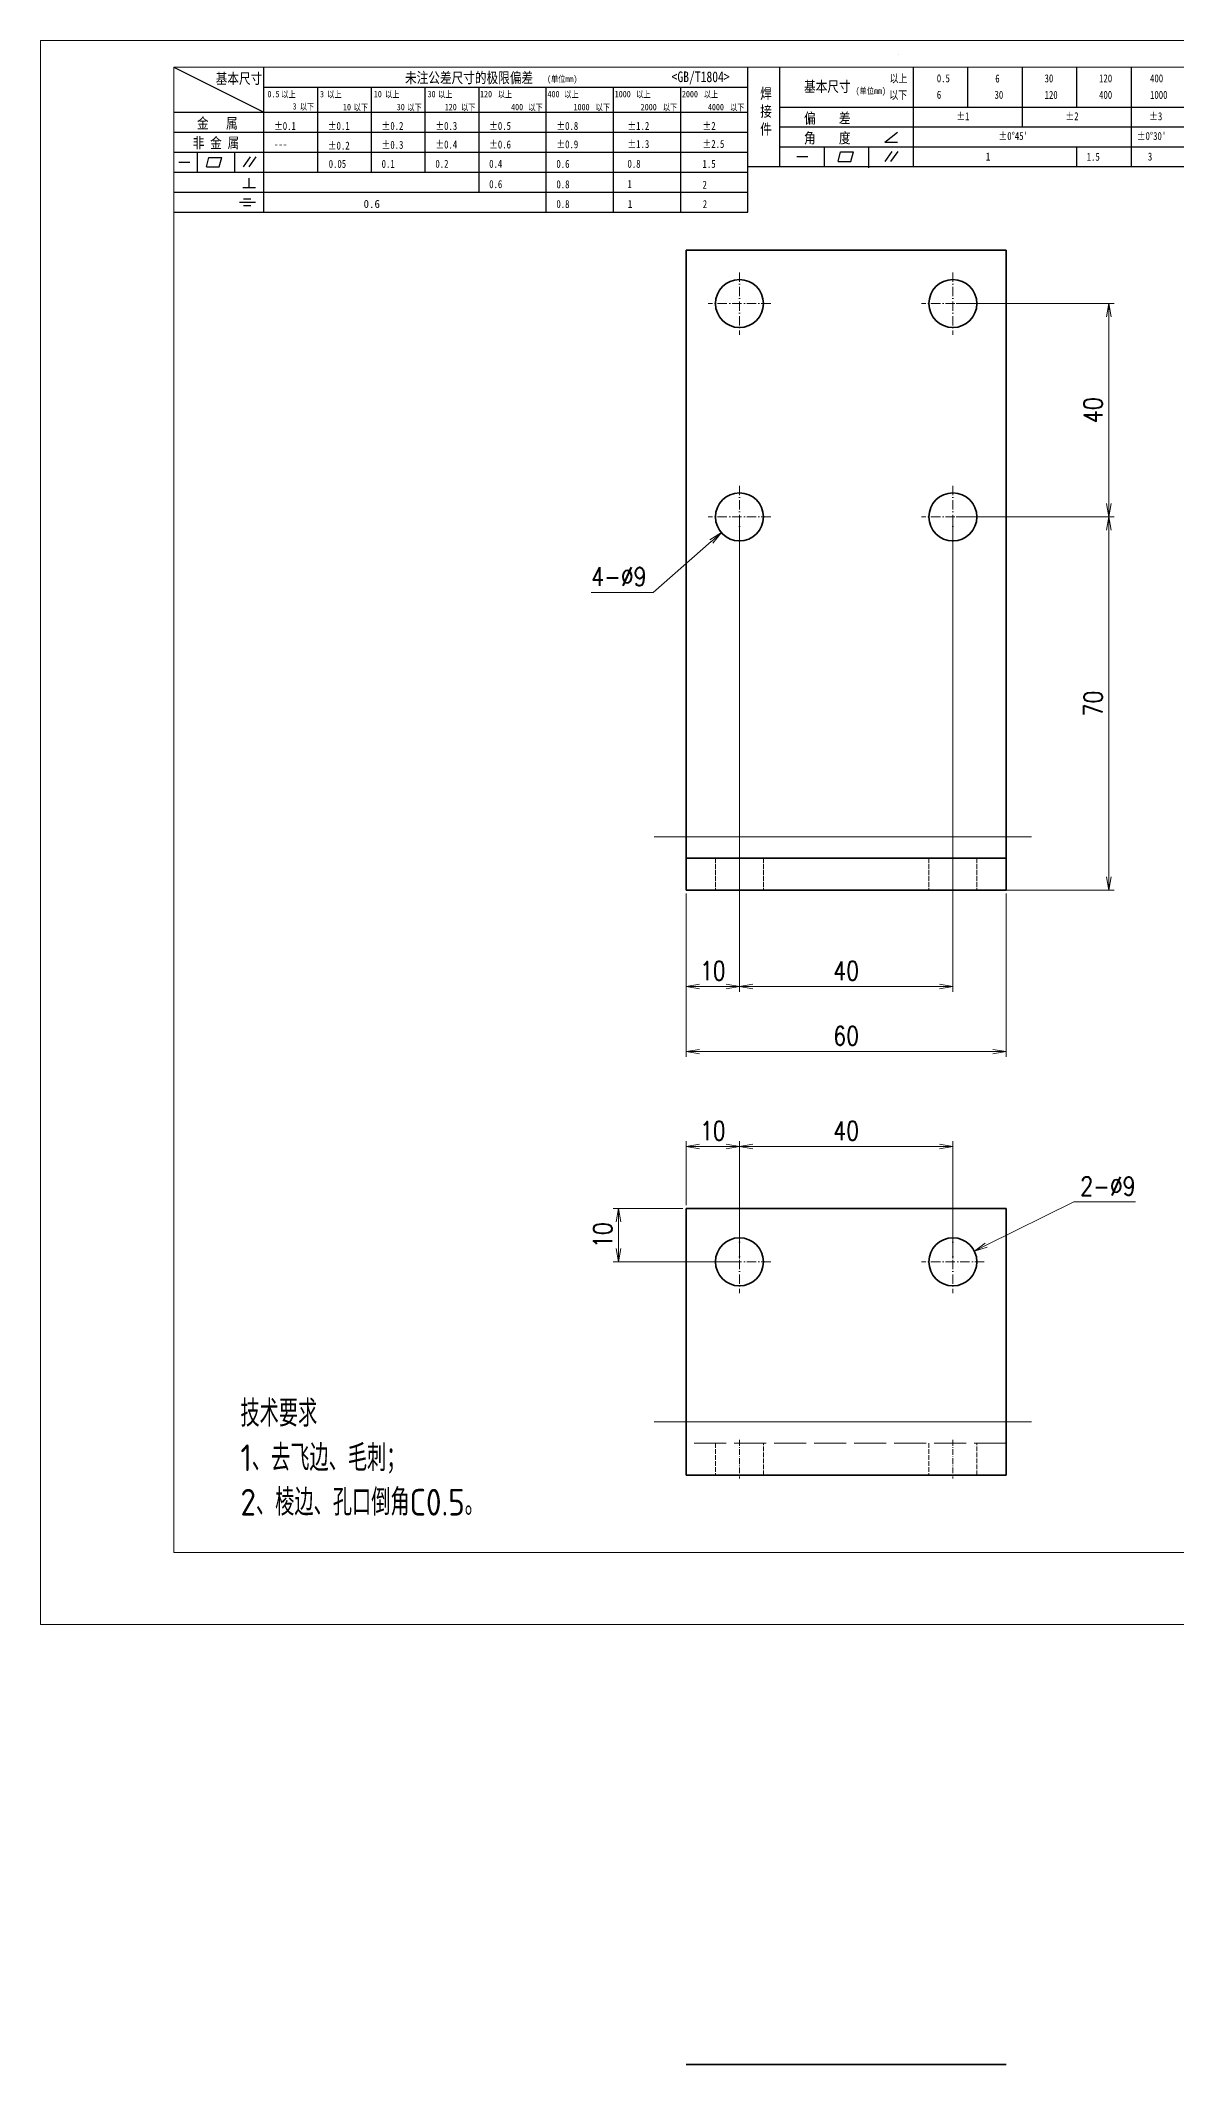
# Model space of a CAD drawing. Header units: millimetres. Extents: x -52562 to 104182, y -50696 to 39826.
# Drawn here: x -50330.8 to -50117.8, y 38792.3 to 39171.8 of the extents above; entities that cross this region are included whole.
import ezdxf

# ---------------------------------------------------------------- set-up
doc = ezdxf.new("R2010")
doc.units = ezdxf.units.MM
doc.header["$LTSCALE"] = 0.5
doc.linetypes.add('DASHDOT', pattern=[18.5, 12, -3, 0.5, -3])
doc.linetypes.add('DASHED', pattern=[15, 12, -3])
doc.layers.add('图\\M+19E79\\M+195B6\\M+18E9A', color=7, linetype='Continuous')
for name, color, linetype, lineweight in [('图框', 7, 'Continuous', 18), ('标注线', 3, 'Continuous', 18), ('细实线', 3, 'Continuous', 18)]:
    doc.layers.add(name, color=color, linetype=linetype, lineweight=lineweight)
doc.layers.add('打印', color=7, linetype='Continuous', lineweight=15, plot=False)
doc.layers.add('打印-禁用', color=7, linetype='Continuous', lineweight=15, plot=False)
doc.styles.add('DIM', font='romans.shx', dxfattribs={"width": 0.8, "bigfont": 'bigfont.shx'})
doc.styles.add('国标', font='simfang.ttf', dxfattribs={"width": 0.8})
doc.styles.add('机械长仿宋', font='gbenor.shx', dxfattribs={"height": 1, "bigfont": 'gbcbig.shx'})
doc.dimstyles.new('DEH 1-1$0', dxfattribs={"dimtxt": 3.5, "dimasz": 2.5, "dimexe": 1, "dimexo": 0.625, "dimgap": 1.2, "dimtad": 1, "dimzin": 9, "dimdsep": 46, "dimtxsty": 'DIM', "dimblk": 'OPEN', "dimcen": 0, "dimclrd": 8, "dimclre": 8, "dimclrt": 2, "dimazin": 2, "dimtfac": 0.5, "dimtmove": 0, "dimatfit": 3, "dimldrblk": 'OPEN', "dimfxl": 0, "dimtolj": 2, "dimlwd": 18, "dimlwe": 18, "dimarcsym": 0})
doc.dimstyles.new('DEH 1-1$3', dxfattribs={"dimtxt": 3.5, "dimasz": 2.5, "dimexe": 1, "dimexo": 0.625, "dimgap": 1.2, "dimtad": 1, "dimtoh": 1, "dimdsep": 46, "dimtxsty": 'DIM', "dimblk": 'OPEN', "dimcen": 0, "dimclrd": 8, "dimclre": 8, "dimclrt": 2, "dimazin": 2, "dimtfac": 0.5, "dimtofl": 0, "dimtmove": 0, "dimatfit": 3, "dimldrblk": 'OPEN', "dimfxl": 0, "dimtolj": 2, "dimlwd": 18, "dimlwe": 18, "dimarcsym": 0})

# ---------------------------------------------------------------- blocks, each defined once
blk = doc.blocks.new('GZDEH零件A3图框V01版')
at = {"layer": '图\\M+19E79\\M+195B6\\M+18E9A', "color": 9}
for p, q in [((2882.49, -1554.46), (2899.37, -1562.92)), ((2899.37, -1581.67), (2899.37, -1554.46)), ((2990.09, -1581.67), (2990.09, -1554.46)), ((2996.09, -1573.08), (2996.09, -1554.46)), ((3021.09, -1561.98), (3021.09, -1554.46)), ((3031.31, -1561.98), (3031.31, -1554.46)), ((3041.53, -1561.98), (3041.53, -1554.46)), ((3051.75, -1561.98), (3051.75, -1554.46)), ((3061.98, -1561.98), (3061.98, -1554.46)), ((2899.37, -1558.24), (2990.09, -1558.24)), ((2909.45, -1574.17), (2909.45, -1558.24)), ((2919.53, -1574.17), (2919.53, -1558.24)), ((2929.61, -1574.17), (2929.61, -1558.24)), ((2939.69, -1577.92), (2939.69, -1558.24)), ((2952.29, -1581.67), (2952.29, -1558.24)), ((2964.89, -1581.67), (2964.89, -1558.24)), ((2977.49, -1581.67), (2977.49, -1558.24)), ((2882.49, -1562.92), (2990.09, -1562.92)), ((2996.09, -1561.98), (3113.09, -1561.98)), ((3021.09, -1573.08), (3021.09, -1561.98)), ((3041.53, -1565.68), (3041.53, -1561.98)), ((3061.98, -1573.08), (3061.98, -1561.98)), ((2882.49, -1566.67), (2990.09, -1566.67)), ((2996.09, -1565.68), (3113.09, -1565.68)), ((3015.75, -1568.51), (3018.15, -1566.66)), ((2882.49, -1570.42), (2990.09, -1570.42)), ((2886.92, -1574.12), (2886.92, -1570.42)), ((2893.91, -1574.12), (2893.91, -1570.42)), ((2996.09, -1569.38), (3113.09, -1569.38)), ((3004.42, -1573.08), (3004.42, -1569.38)), ((3006.97, -1572.12), (3007.45, -1570.33)), ((3007.45, -1570.33), (3009.86, -1570.33)), ((3009.39, -1572.12), (3009.86, -1570.33)), ((3012.75, -1573.08), (3012.75, -1569.38)), ((3015.75, -1568.51), (3018.15, -1568.51)), ((3015.81, -1572.12), (3017.15, -1570.26)), ((3016.89, -1572.12), (3018.23, -1570.26)), ((3051.75, -1573.08), (3051.75, -1569.38)), ((2882.49, -1574.17), (2990.09, -1574.17)), ((2883.43, -1572.27), (2885.49, -1572.27)), ((2888.59, -1573.16), (2889.07, -1571.37)), ((2888.59, -1573.16), (2891, -1573.16)), ((2889.07, -1571.37), (2891.48, -1571.37)), ((2891, -1573.16), (2891.48, -1571.37)), ((2895.52, -1573.16), (2896.85, -1571.3)), ((2896.6, -1573.16), (2897.94, -1571.3)), ((2990.09, -1573.08), (3113.09, -1573.08)), ((2999.26, -1571.23), (3001.32, -1571.23)), ((3006.97, -1572.12), (3009.39, -1572.12)), ((3012.75, -1573.33), (3012.75, -1573.08)), ((2882.49, -1577.92), (2990.09, -1577.92)), ((2895.42, -1577.05), (2897.81, -1577.05)), ((2896.58, -1577.05), (2896.58, -1575.28)), ((2882.49, -1581.67), (2990.09, -1581.67)), ((2894.79, -1579.77), (2897.77, -1579.77)), ((2895.57, -1579.17), (2896.92, -1579.17)), ((2895.57, -1580.37), (2896.93, -1580.37))]:
    blk.add_line(p, q, dxfattribs=at)
at = {"layer": '图框', "linetype": 'Continuous'}
for p, q in [((2882.49, -1554.46), (2882.49, -1832.96)), ((3272.49, -1554.46), (2882.49, -1554.46)), ((2882.49, -1832.96), (3272.49, -1832.96))]:
    blk.add_line(p, q, dxfattribs=at)
at = {"layer": '打印-禁用', "linetype": 'Continuous'}
for p, q in [((2857.49, -1549.46), (2857.49, -1846.46)), ((3277.49, -1549.46), (2857.49, -1549.46)), ((2857.49, -1846.46), (3277.49, -1846.46))]:
    blk.add_line(p, q, dxfattribs=at)
at = {"layer": '图\\M+19E79\\M+195B6\\M+18E9A', "color": 9, "style": '国标', "width": 0.8}
for s, height, p in [('基本尺寸', 2, (2890.33, -1557.58)), ('未注公差尺寸的极限偏差', 2, (2925.81, -1557.44)), ('<GB/T1804>', 2, (2975.78, -1557.27)), ('以上', 1.5, (3016.64, -1557.33)), ('0.5', 1.5, (3025.49, -1557.3)), ('6', 1.5, (3036.45, -1557.34)), ('30', 1.5, (3045.69, -1557.31)), ('120', 1.5, (3055.91, -1557.31)), ('400', 1.5, (3065.46, -1557.31)), ('30', 1.2, (2930.04, -1560.11)), ('基本尺寸', 2, (3000.6, -1559.1)), ('以下', 1.5, (3016.58, -1560.43)), ('6', 1.5, (3025.49, -1560.38)), ('30', 1.5, (3036.31, -1560.39)), ('120', 1.5, (3045.69, -1560.41)), ('400', 1.5, (3055.91, -1560.41)), ('1000', 1.5, (3065.46, -1560.41)), ('偏    差', 2, (3000.6, -1565.04)), ('±1', 1.5, (3029.16, -1564.42)), ('±2', 1.5, (3049.61, -1564.42)), ('±3', 1.5, (3065.3, -1564.42)), ('金   属', 2, (2886.82, -1565.98)), ('±0.1', 1.5, (2901.27, -1566.23)), ('±0.1', 1.5, (2911.35, -1566.23)), ('±0.2', 1.5, (2921.43, -1566.23)), ('±0.3', 1.5, (2931.51, -1566.23)), ('±0.5', 1.5, (2941.59, -1566.23)), ('±0.8', 1.5, (2954.19, -1566.23)), ('±1.2', 1.5, (2967.51, -1566.23)), ('±2', 1.5, (2981.58, -1566.23)), ('角    度', 2, (3000.6, -1568.74)), ("±0%%D45'", 1.5, (3037.06, -1568.12)), ("±0%%D30'", 1.5, (3062.98, -1568.12)), ('非 金 属', 2, (2886.02, -1569.65)), ('---', 1.5, (2901.27, -1569.65)), ('±0.2', 1.5, (2911.35, -1569.92)), ('±0.3', 1.5, (2921.43, -1569.77)), ('±0.4', 1.5, (2931.51, -1569.71)), ('±0.6', 1.5, (2941.59, -1569.71)), ('±0.9', 1.5, (2954.19, -1569.68)), ('±1.3', 1.5, (2967.51, -1569.62)), ('±2.5', 1.5, (2981.58, -1569.61)), ('1', 1.5, (3034.69, -1571.98)), ('1.5', 1.5, (3053.59, -1572.01)), ('3', 1.5, (3065.05, -1571.98)), ('0.1', 1.5, (2921.43, -1573.34)), ('0.2', 1.5, (2931.51, -1573.33)), ('0.4', 1.5, (2941.59, -1573.33)), ('0.6', 1.5, (2954.19, -1573.35)), ('0.8', 1.5, (2967.51, -1573.33)), ('1.5', 1.5, (2981.58, -1573.34)), ('0.6', 1.5, (2941.59, -1577.14)), ('0.8', 1.5, (2954.19, -1577.17)), ('1', 1.5, (2967.51, -1577.12)), ('2', 1.5, (2981.58, -1577.26)), ('0.8', 1.5, (2954.19, -1580.87)), ('1', 1.5, (2967.59, -1580.86)), ('2', 1.5, (2981.62, -1580.89))]:
    blk.add_text(s, height=height, dxfattribs=at).set_placement(p)
at = {"layer": '图\\M+19E79\\M+195B6\\M+18E9A', "color": 9, "lineweight": 15, "style": '国标', "width": 0.8}
for s, p in [('(单位mm)', (2952.44, -1557.27)), ('0.5', (2900.03, -1560.11)), ('以上', (2902.64, -1560.16)), ('3', (2909.88, -1560.11)), ('以上', (2911.25, -1560.16)), ('10', (2919.96, -1560.11)), ('以上', (2922.09, -1560.16)), ('以上', (2932.02, -1560.16)), ('120', (2939.88, -1560.11)), ('以上', (2943.21, -1560.16)), ('400', (2952.52, -1560.11)), ('以上', (2955.68, -1560.16)), ('1000', (2965.12, -1560.11)), ('以上', (2969.16, -1560.16)), ('2000', (2977.72, -1560.11)), ('以上', (2981.8, -1560.16)), ('(单位mm)', (3010.27, -1559.51)), ('3', (2904.73, -1562.41)), ('以下', (2906.1, -1562.46)), ('10', (2914.19, -1562.54)), ('以下', (2916.18, -1562.59)), ('30', (2924.27, -1562.54)), ('以下', (2926.26, -1562.59)), ('120', (2933.26, -1562.54)), ('以下', (2936.34, -1562.59)), ('400', (2945.7, -1562.54)), ('以下', (2948.94, -1562.59)), ('1000', (2957.41, -1562.54)), ('以下', (2961.54, -1562.59)), ('2000', (2969.99, -1562.54)), ('以下', (2974.14, -1562.59)), ('4000', (2982.59, -1562.54)), ('以下', (2986.74, -1562.59))]:
    blk.add_text(s, height=1.2, dxfattribs=at).set_placement(p)
at = {"layer": '图\\M+19E79\\M+195B6\\M+18E9A', "color": 9, "lineweight": 13, "style": '国标'}
blk.add_text('0.6', height=1.5, dxfattribs=at).set_placement((2918.05, -1580.85))
at = {"layer": '图\\M+19E79\\M+195B6\\M+18E9A', "color": 9, "insert": (2992.39, -1558.41), "char_height": 2, "width": 3.1877, "attachment_point": 1, "style": '国标'}
blk.add_mtext('焊\\P接\\P件', dxfattribs=at)
at = {"layer": '图\\M+19E79\\M+195B6\\M+18E9A', "color": 9, "insert": (2911.51, -1573.37), "char_height": 1.5, "attachment_point": 7, "style": '国标'}
blk.add_mtext_dynamic_manual_height_columns('0.05', width=5.1982, gutter_width=12.5, heights=[0], dxfattribs=at)
blk = doc.blocks.new('DEH A3')
at = {"layer": '图框'}
blk.add_blockref('GZDEH零件A3图框V01版', (-2857.49, 1846.46), dxfattribs=at)
blk = doc.blocks.new('_Open')
at = {"color": 0, "linetype": 'ByBlock', "lineweight": -2}
for p, q in [((-1, 0.17), (0, 0)), ((-1, -0.17), (0, 0)), ((0, 0), (-1, 0))]:
    blk.add_line(p, q, dxfattribs=at)
blk = doc.blocks.new('*D25')
at = {"layer": 'Defpoints', "color": 0, "transparency": 16777216}
for p in [(-50209.76, 39012.5), (-50149.76, 39012.5), (-50149.76, 38982.24)]:
    blk.add_point(p, dxfattribs=at)
at = {"layer": '标注线', "color": 8, "lineweight": 18, "transparency": 16777216}
for p, q in [((-50209.76, 39011.87), (-50209.76, 38981.24)), ((-50149.76, 39011.87), (-50149.76, 38981.24)), ((-50207.26, 38982.24), (-50152.26, 38982.24))]:
    blk.add_line(p, q, dxfattribs=at)
at = {"layer": '标注线', "color": 8, "lineweight": 18, "transparency": 16777216, "xscale": 2.5, "yscale": 2.5, "zscale": 2.5, "rotation": 180}
blk.add_blockref('_Open', (-50209.76, 38982.24), dxfattribs=at)
at = {"layer": '标注线', "color": 8, "lineweight": 18, "transparency": 16777216, "xscale": 2.5, "yscale": 2.5, "zscale": 2.5}
blk.add_blockref('_Open', (-50149.76, 38982.24), dxfattribs=at)
at = {"layer": '标注线', "color": 2, "transparency": 16777216, "insert": (-50179.76, 38985.19), "char_height": 3.5, "attachment_point": 5, "style": 'DIM'}
blk.add_mtext('\\A2;60', dxfattribs=at)
blk = doc.blocks.new('*D26')
at = {"layer": 'Defpoints', "color": 0, "transparency": 16777216}
for p in [(-50199.76, 39082.5), (-50209.76, 39012.5), (-50209.76, 38994.46)]:
    blk.add_point(p, dxfattribs=at)
at = {"layer": '标注线', "color": 8, "lineweight": 18, "transparency": 16777216}
for p, q in [((-50199.76, 39081.87), (-50199.76, 38993.46)), ((-50209.76, 39011.87), (-50209.76, 38993.46)), ((-50202.26, 38994.46), (-50207.26, 38994.46))]:
    blk.add_line(p, q, dxfattribs=at)
at = {"layer": '标注线', "color": 8, "lineweight": 18, "transparency": 16777216, "xscale": 2.5, "yscale": 2.5, "zscale": 2.5, "rotation": 180}
blk.add_blockref('_Open', (-50209.76, 38994.46), dxfattribs=at)
at = {"layer": '标注线', "color": 8, "lineweight": 18, "transparency": 16777216, "xscale": 2.5, "yscale": 2.5, "zscale": 2.5}
blk.add_blockref('_Open', (-50199.76, 38994.46), dxfattribs=at)
at = {"layer": '标注线', "color": 2, "transparency": 16777216, "insert": (-50204.76, 38997.41), "char_height": 3.5, "attachment_point": 5, "style": 'DIM'}
blk.add_mtext('\\A2;10', dxfattribs=at)
blk = doc.blocks.new('*D27')
at = {"layer": 'Defpoints', "color": 0, "transparency": 16777216}
for p in [(-50199.76, 39082.5), (-50159.76, 39082.5), (-50159.76, 38994.46)]:
    blk.add_point(p, dxfattribs=at)
at = {"layer": '标注线', "color": 8, "lineweight": 18, "transparency": 16777216}
for p, q in [((-50199.76, 39081.87), (-50199.76, 38993.46)), ((-50159.76, 39081.87), (-50159.76, 38993.46)), ((-50197.26, 38994.46), (-50162.26, 38994.46))]:
    blk.add_line(p, q, dxfattribs=at)
at = {"layer": '标注线', "color": 8, "lineweight": 18, "transparency": 16777216, "xscale": 2.5, "yscale": 2.5, "zscale": 2.5, "rotation": 180}
blk.add_blockref('_Open', (-50199.76, 38994.46), dxfattribs=at)
at = {"layer": '标注线', "color": 8, "lineweight": 18, "transparency": 16777216, "xscale": 2.5, "yscale": 2.5, "zscale": 2.5}
blk.add_blockref('_Open', (-50159.76, 38994.46), dxfattribs=at)
at = {"layer": '标注线', "color": 2, "transparency": 16777216, "insert": (-50179.76, 38997.41), "char_height": 3.5, "attachment_point": 5, "style": 'DIM'}
blk.add_mtext('\\A2;40', dxfattribs=at)
blk = doc.blocks.new('*D28')
at = {"layer": 'Defpoints', "color": 0, "transparency": 16777216}
for p in [(-50159.76, 39082.5), (-50130.52, 39082.5), (-50173.27, 39012.5)]:
    blk.add_point(p, dxfattribs=at)
at = {"layer": '标注线', "color": 8, "lineweight": 18, "transparency": 16777216}
for p, q in [((-50159.13, 39082.5), (-50129.52, 39082.5)), ((-50130.52, 39015), (-50130.52, 39080)), ((-50172.64, 39012.5), (-50129.52, 39012.5))]:
    blk.add_line(p, q, dxfattribs=at)
at = {"layer": '标注线', "color": 8, "lineweight": 18, "transparency": 16777216, "xscale": 2.5, "yscale": 2.5, "zscale": 2.5}
for p, rotation in [((-50130.52, 39082.5), 90), ((-50130.52, 39012.5), 270)]:
    blk.add_blockref('_Open', p, dxfattribs=dict(at, rotation=rotation))
at = {"layer": '标注线', "color": 2, "transparency": 16777216, "insert": (-50133.47, 39047.5), "char_height": 3.5, "attachment_point": 5, "rotation": 90, "style": 'DIM'}
blk.add_mtext('\\A2;70', dxfattribs=at)
blk = doc.blocks.new('*D29')
at = {"layer": 'Defpoints', "color": 0, "transparency": 16777216}
for p in [(-50159.76, 39122.5), (-50130.53, 39122.5), (-50159.76, 39082.5)]:
    blk.add_point(p, dxfattribs=at)
at = {"layer": '标注线', "color": 8, "lineweight": 18, "transparency": 16777216}
for p, q in [((-50159.13, 39122.5), (-50129.53, 39122.5)), ((-50130.53, 39085), (-50130.53, 39120)), ((-50159.13, 39082.5), (-50129.53, 39082.5))]:
    blk.add_line(p, q, dxfattribs=at)
at = {"layer": '标注线', "color": 8, "lineweight": 18, "transparency": 16777216, "xscale": 2.5, "yscale": 2.5, "zscale": 2.5}
for p, rotation in [((-50130.53, 39122.5), 90), ((-50130.53, 39082.5), 270)]:
    blk.add_blockref('_Open', p, dxfattribs=dict(at, rotation=rotation))
at = {"layer": '标注线', "color": 2, "transparency": 16777216, "insert": (-50133.48, 39102.5), "char_height": 3.5, "attachment_point": 5, "rotation": 90, "style": 'DIM'}
blk.add_mtext('\\A2;40', dxfattribs=at)
blk = doc.blocks.new('*D30')
at = {"layer": 'Defpoints', "color": 0, "transparency": 16777216}
for p in [(-50199.76, 38964.45), (-50199.76, 38942.83), (-50159.76, 38942.83)]:
    blk.add_point(p, dxfattribs=at)
at = {"layer": '标注线', "color": 8, "lineweight": 18, "transparency": 16777216}
for p, q in [((-50199.76, 38943.45), (-50199.76, 38965.45)), ((-50162.26, 38964.45), (-50197.26, 38964.45)), ((-50159.76, 38943.45), (-50159.76, 38965.45))]:
    blk.add_line(p, q, dxfattribs=at)
at = {"layer": '标注线', "color": 8, "lineweight": 18, "transparency": 16777216, "xscale": 2.5, "yscale": 2.5, "zscale": 2.5, "rotation": 180}
blk.add_blockref('_Open', (-50199.76, 38964.45), dxfattribs=at)
at = {"layer": '标注线', "color": 8, "lineweight": 18, "transparency": 16777216, "xscale": 2.5, "yscale": 2.5, "zscale": 2.5}
blk.add_blockref('_Open', (-50159.76, 38964.45), dxfattribs=at)
at = {"layer": '标注线', "color": 2, "transparency": 16777216, "insert": (-50179.76, 38967.4), "char_height": 3.5, "attachment_point": 5, "style": 'DIM'}
blk.add_mtext('\\A2;40', dxfattribs=at)
blk = doc.blocks.new('*D31')
at = {"layer": 'Defpoints', "color": 0, "transparency": 16777216}
for p in [(-50209.76, 38964.45), (-50209.76, 38952.83), (-50199.76, 38942.83)]:
    blk.add_point(p, dxfattribs=at)
at = {"layer": '标注线', "color": 8, "lineweight": 18, "transparency": 16777216}
for p, q in [((-50209.76, 38953.45), (-50209.76, 38965.45)), ((-50202.26, 38964.45), (-50207.26, 38964.45)), ((-50199.76, 38943.45), (-50199.76, 38965.45))]:
    blk.add_line(p, q, dxfattribs=at)
at = {"layer": '标注线', "color": 8, "lineweight": 18, "transparency": 16777216, "xscale": 2.5, "yscale": 2.5, "zscale": 2.5, "rotation": 180}
blk.add_blockref('_Open', (-50209.76, 38964.45), dxfattribs=at)
at = {"layer": '标注线', "color": 8, "lineweight": 18, "transparency": 16777216, "xscale": 2.5, "yscale": 2.5, "zscale": 2.5}
blk.add_blockref('_Open', (-50199.76, 38964.45), dxfattribs=at)
at = {"layer": '标注线', "color": 2, "transparency": 16777216, "insert": (-50204.76, 38967.4), "char_height": 3.5, "attachment_point": 5, "style": 'DIM'}
blk.add_mtext('\\A2;10', dxfattribs=at)
blk = doc.blocks.new('*D32')
at = {"layer": 'Defpoints', "color": 0, "transparency": 16777216}
for p in [(-50222.43, 38952.83), (-50209.76, 38952.83), (-50199.76, 38942.83)]:
    blk.add_point(p, dxfattribs=at)
at = {"layer": '标注线', "color": 8, "lineweight": 18, "transparency": 16777216}
for p, q in [((-50210.38, 38952.83), (-50223.43, 38952.83)), ((-50222.43, 38945.33), (-50222.43, 38950.33)), ((-50200.38, 38942.83), (-50223.43, 38942.83))]:
    blk.add_line(p, q, dxfattribs=at)
at = {"layer": '标注线', "color": 8, "lineweight": 18, "transparency": 16777216, "xscale": 2.5, "yscale": 2.5, "zscale": 2.5}
for p, rotation in [((-50222.43, 38952.83), 90), ((-50222.43, 38942.83), 270)]:
    blk.add_blockref('_Open', p, dxfattribs=dict(at, rotation=rotation))
at = {"layer": '标注线', "color": 2, "transparency": 16777216, "insert": (-50225.38, 38947.83), "char_height": 3.5, "attachment_point": 5, "rotation": 90, "style": 'DIM'}
blk.add_mtext('\\A2;10', dxfattribs=at)
blk = doc.blocks.new('*D33')
at = {"layer": 'Defpoints', "color": 0, "transparency": 16777216}
for p in [(-50155.73, 38944.83), (-50163.79, 38940.83)]:
    blk.add_point(p, dxfattribs=at)
at = {"layer": '标注线', "color": 8, "lineweight": 18, "transparency": 16777216}
for p, q in [((-50137.1, 38954.08), (-50153.49, 38945.94)), ((-50125.5, 38954.08), (-50137.1, 38954.08))]:
    blk.add_line(p, q, dxfattribs=at)
at = {"layer": '标注线', "color": 8, "lineweight": 18, "transparency": 16777216, "xscale": 2.5, "yscale": 2.5, "zscale": 2.5, "rotation": 206.4054083063034}
blk.add_blockref('_Open', (-50155.73, 38944.83), dxfattribs=at)
at = {"layer": '标注线', "color": 2, "transparency": 16777216, "insert": (-50130.7, 38957.03), "char_height": 3.5, "attachment_point": 5, "style": 'DIM'}
blk.add_mtext('\\A2;2-%%c9', dxfattribs=at)
blk = doc.blocks.new('*D34')
at = {"layer": 'Defpoints', "color": 0, "transparency": 16777216}
for p in [(-50196.37, 39085.46), (-50203.14, 39079.54)]:
    blk.add_point(p, dxfattribs=at)
at = {"layer": '标注线', "color": 8, "lineweight": 18, "transparency": 16777216}
for p, q in [((-50215.96, 39068.34), (-50205.03, 39077.89)), ((-50227.56, 39068.34), (-50215.96, 39068.34))]:
    blk.add_line(p, q, dxfattribs=at)
at = {"layer": '标注线', "color": 8, "lineweight": 18, "transparency": 16777216, "xscale": 2.5, "yscale": 2.5, "zscale": 2.5, "rotation": 41.16075418139984}
blk.add_blockref('_Open', (-50203.14, 39079.54), dxfattribs=at)
at = {"layer": '标注线', "color": 2, "transparency": 16777216, "insert": (-50222.36, 39071.29), "char_height": 3.5, "attachment_point": 5, "style": 'DIM'}
blk.add_mtext('\\A2;4-%%c9', dxfattribs=at)

msp = doc.modelspace()

# ---------------------------------------------------------------- linework, layer by layer
at = {"color": 7, "lineweight": 35}
for p, q in [((-50209.756, 39022.497), (-50209.756, 39132.497)), ((-50209.756, 39132.497), (-50149.756, 39132.497)), ((-50149.756, 39022.497), (-50149.756, 39132.497)), ((-50209.756, 39018.497), (-50149.756, 39018.497)), ((-50209.756, 39012.497), (-50149.756, 39012.497)), ((-50209.756, 38912.828), (-50209.756, 38952.828)), ((-50209.756, 38952.828), (-50149.756, 38952.828)), ((-50149.756, 38912.828), (-50149.756, 38952.828)), ((-50209.756, 38902.828), (-50149.756, 38902.828)), ((-50209.756, 38792.328), (-50149.756, 38792.328))]:
    msp.add_line(p, q, dxfattribs=at)
at = {"color": 2, "linetype": 'DASHDOT', "lineweight": 13, "ltscale": 0.2925}
for p, q in [((-50199.756, 39128.347), (-50199.756, 39116.647)), ((-50159.756, 39128.347), (-50159.756, 39116.647)), ((-50199.756, 39088.347), (-50199.756, 39076.647)), ((-50159.756, 39088.347), (-50159.756, 39076.647)), ((-50199.756, 38948.678), (-50199.756, 38936.978)), ((-50159.756, 38948.678), (-50159.756, 38936.978))]:
    msp.add_line(p, q, dxfattribs=at)
at = {"color": 2, "linetype": 'DASHDOT', "lineweight": 13, "ltscale": 0.292499}
for p, q in [((-50193.907, 39122.497), (-50205.606, 39122.497)), ((-50153.907, 39122.497), (-50165.606, 39122.497)), ((-50193.907, 39082.497), (-50205.606, 39082.497)), ((-50153.907, 39082.497), (-50165.606, 39082.497)), ((-50193.907, 38942.828), (-50205.606, 38942.828)), ((-50153.907, 38942.828), (-50165.606, 38942.828))]:
    msp.add_line(p, q, dxfattribs=at)
at = {"color": 2, "linetype": 'DASHDOT', "lineweight": 13}
for p, q in [((-50215.756, 39022.497), (-50143.756, 39022.497)), ((-50215.756, 38912.828), (-50143.756, 38912.828))]:
    msp.add_line(p, q, dxfattribs=at)
at = {"color": 7, "lineweight": 13}
for p, q in [((-50149.756, 39022.497), (-50209.756, 39022.497)), ((-50149.756, 38912.828), (-50209.756, 38912.828))]:
    msp.add_line(p, q, dxfattribs=at)
at = {"color": 7, "lineweight": 35, "ltscale": 0.07071}
for p, q in [((-50209.756, 39022.497), (-50209.756, 39019.669)), ((-50149.756, 39019.669), (-50149.756, 39022.497))]:
    msp.add_line(p, q, dxfattribs=at)
at = {"color": 1, "linetype": 'DASHED', "lineweight": 13}
for p, q in [((-50209.756, 39022.497), (-50149.756, 39022.497)), ((-50209.756, 38912.828), (-50149.756, 38912.828)), ((-50149.756, 38908.828), (-50209.756, 38908.828))]:
    msp.add_line(p, q, dxfattribs=at)
at = {"color": 7, "lineweight": 35, "ltscale": 0.02929}
for p, q in [((-50209.756, 39019.669), (-50209.756, 39018.497)), ((-50149.756, 39018.497), (-50149.756, 39019.669))]:
    msp.add_line(p, q, dxfattribs=at)
at = {"color": 7, "lineweight": 35, "ltscale": 0.15}
for p, q in [((-50209.756, 39012.497), (-50209.756, 39018.497)), ((-50149.756, 39012.497), (-50149.756, 39018.497))]:
    msp.add_line(p, q, dxfattribs=at)
at = {"color": 1, "linetype": 'DASHED', "lineweight": 13, "ltscale": 0.15}
for p, q in [((-50204.256, 39018.497), (-50204.256, 39012.497)), ((-50195.256, 39018.497), (-50195.256, 39012.497)), ((-50164.256, 39018.497), (-50164.256, 39012.497)), ((-50155.256, 39018.497), (-50155.256, 39012.497)), ((-50204.256, 38908.828), (-50204.256, 38902.828)), ((-50204.256, 38908.828), (-50204.256, 38902.828)), ((-50195.256, 38902.828), (-50195.256, 38908.828)), ((-50195.256, 38902.828), (-50195.256, 38908.828)), ((-50164.256, 38908.828), (-50164.256, 38902.828)), ((-50164.256, 38908.828), (-50164.256, 38902.828)), ((-50155.256, 38902.828), (-50155.256, 38908.828)), ((-50155.256, 38902.828), (-50155.256, 38908.828))]:
    msp.add_line(p, q, dxfattribs=at)
at = {"color": 2, "linetype": 'DASHDOT', "lineweight": 13, "ltscale": 0.180016}
for p, q in [((-50199.756, 39019.097), (-50199.756, 39011.897)), ((-50159.756, 39019.097), (-50159.756, 39011.897))]:
    msp.add_line(p, q, dxfattribs=at)
at = {"color": 7, "lineweight": 35, "ltscale": 0.176777}
for p, q in [((-50209.756, 38905.757), (-50209.756, 38912.828)), ((-50149.756, 38912.828), (-50149.756, 38905.757))]:
    msp.add_line(p, q, dxfattribs=at)
at = {"color": 2, "linetype": 'DASHDOT', "lineweight": 13, "ltscale": 0.180015}
for p, q in [((-50199.756, 38909.428), (-50199.756, 38902.228)), ((-50159.756, 38909.428), (-50159.756, 38902.228))]:
    msp.add_line(p, q, dxfattribs=at)
at = {"color": 7, "lineweight": 35, "ltscale": 0.073223}
for p, q in [((-50209.756, 38902.828), (-50209.756, 38905.757)), ((-50149.756, 38905.757), (-50149.756, 38902.828))]:
    msp.add_line(p, q, dxfattribs=at)
at = {"color": 7, "lineweight": 35}
for centre in [(-50199.756, 39122.497), (-50159.756, 39122.497), (-50199.756, 39082.497), (-50159.756, 39082.497), (-50199.756, 38942.828), (-50159.756, 38942.828)]:
    msp.add_circle(centre, 4.5, dxfattribs=at)
at = {"layer": '打印'}
msp.add_lwpolyline([(-50330.766, 39171.821), (-49910.766, 39171.821), (-49910.766, 38874.821), (-50330.766, 38874.821)], close=True, dxfattribs=at)
at = {"layer": '细实线', "ltscale": 2.48512e-05}
msp.add_line((-50169.93, 39169.262), (-50169.93, 39169.261), dxfattribs=at)

# ---------------------------------------------------------------- block references
at = {"layer": '图框'}
msp.add_blockref('DEH A3', (-50330.766, 38874.821), dxfattribs=at)

# ---------------------------------------------------------------- texts
at = {"layer": '标注线', "color": 2, "insert": (-50293.288, 38895.204), "char_height": 5, "width": 114.82461, "attachment_point": 7, "style": '机械长仿宋'}
msp.add_mtext('\\A2;技术要求\\P1、去飞边、毛刺；\\P2、棱边、孔口倒角C0.5。', dxfattribs=at)

# ---------------------------------------------------------------- dimensions: what is measured, and where the dimension line sits
at = {"layer": '标注线'}
for base, p1, p2, picture, middle in [((-50130.53, 39122.497), (-50159.756, 39082.497), (-50159.756, 39122.497), '*D29', (-50133.48, 39102.497)), ((-50130.518, 39082.497), (-50173.265, 39012.497), (-50159.756, 39082.497), '*D28', (-50133.468, 39047.497)), ((-50222.428, 38952.828), (-50199.756, 38942.828), (-50209.756, 38952.828), '*D32', (-50225.378, 38947.828))]:
    dim = msp.add_linear_dim(base=base, p1=p1, p2=p2, angle=90, dimstyle='DEH 1-1$0', dxfattribs=at)
    dim.commit()
    dim.dimension.update_dxf_attribs({"geometry": picture, "text_midpoint": middle})
for p1, p2, override, picture, middle in [((-50196.369, 39085.459), (-50203.144, 39079.535), {"dimpost": '4-%%c<>'}, '*D34', (-50222.355, 39068.336)), ((-50163.787, 38940.827), (-50155.726, 38944.829), {"dimpost": '2-%%c<>'}, '*D33', (-50130.695, 38954.08))]:
    dim = msp.add_diameter_dim_2p(p1=p1, p2=p2, dimstyle='DEH 1-1$3', override=override, dxfattribs=at)
    dim.commit()
    dim.dimension.update_dxf_attribs({"geometry": picture, "text_midpoint": middle, "dimtype": 163})
for base, p1, p2, picture, middle in [((-50209.756, 38994.463), (-50199.756, 39082.497), (-50209.756, 39012.497), '*D26', (-50204.756, 38997.413)), ((-50159.756, 38994.463), (-50199.756, 39082.497), (-50159.756, 39082.497), '*D27', (-50179.756, 38997.413)), ((-50149.756, 38982.238), (-50209.756, 39012.497), (-50149.756, 39012.497), '*D25', (-50179.756, 38985.188)), ((-50209.756, 38964.453), (-50199.756, 38942.828), (-50209.756, 38952.828), '*D31', (-50204.756, 38967.403)), ((-50199.756, 38964.453), (-50159.756, 38942.828), (-50199.756, 38942.828), '*D30', (-50179.756, 38967.403))]:
    dim = msp.add_linear_dim(base=base, p1=p1, p2=p2, dimstyle='DEH 1-1$0', dxfattribs=at)
    dim.commit()
    dim.dimension.update_dxf_attribs({"geometry": picture, "text_midpoint": middle})

doc.saveas('drawing.dxf')
